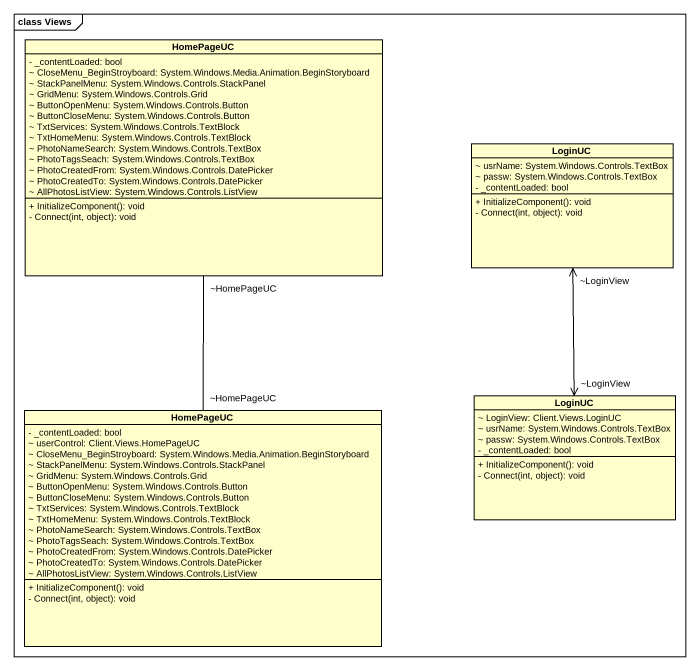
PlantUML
@startuml
mainframe class Views
hide circle
hide empty members
skinparam classAttributeIconSize 0
class HomePageUC {
  - _contentLoaded: bool
  ~ CloseMenu_BeginStroyboard: System.Windows.Media.Animation.BeginStoryboard
  ~ StackPanelMenu: System.Windows.Controls.StackPanel
  ~ GridMenu: System.Windows.Controls.Grid
  ~ ButtonOpenMenu: System.Windows.Controls.Button
  ~ ButtonCloseMenu: System.Windows.Controls.Button
  ~ TxtServices: System.Windows.Controls.TextBlock
  ~ TxtHomeMenu: System.Windows.Controls.TextBlock
  ~ PhotoNameSearch: System.Windows.Controls.TextBox
  ~ PhotoTagsSeach: System.Windows.Controls.TextBox
  ~ PhotoCreatedFrom: System.Windows.Controls.DatePicker
  ~ PhotoCreatedTo: System.Windows.Controls.DatePicker
  ~ AllPhotosListView: System.Windows.Controls.ListView
  + InitializeComponent(): void
  - Connect(int, object): void
}
class LoginUC {
  ~ usrName: System.Windows.Controls.TextBox
  ~ passw: System.Windows.Controls.TextBox
  - _contentLoaded: bool
  + InitializeComponent(): void
  - Connect(int, object): void
}
class "HomePageUC" as HomePageUC_2 {
  - _contentLoaded: bool
  ~ userControl: Client.Views.HomePageUC
  ~ CloseMenu_BeginStroyboard: System.Windows.Media.Animation.BeginStoryboard
  ~ StackPanelMenu: System.Windows.Controls.StackPanel
  ~ GridMenu: System.Windows.Controls.Grid
  ~ ButtonOpenMenu: System.Windows.Controls.Button
  ~ ButtonCloseMenu: System.Windows.Controls.Button
  ~ TxtServices: System.Windows.Controls.TextBlock
  ~ TxtHomeMenu: System.Windows.Controls.TextBlock
  ~ PhotoNameSearch: System.Windows.Controls.TextBox
  ~ PhotoTagsSeach: System.Windows.Controls.TextBox
  ~ PhotoCreatedFrom: System.Windows.Controls.DatePicker
  ~ PhotoCreatedTo: System.Windows.Controls.DatePicker
  ~ AllPhotosListView: System.Windows.Controls.ListView
  + InitializeComponent(): void
  - Connect(int, object): void
}
class "LoginUC" as LoginUC_2 {
  ~ LoginView: Client.Views.LoginUC
  ~ usrName: System.Windows.Controls.TextBox
  ~ passw: System.Windows.Controls.TextBox
  - _contentLoaded: bool
  + InitializeComponent(): void
  - Connect(int, object): void
}
HomePageUC_2 "~HomePageUC" -up- "~HomePageUC" HomePageUC
LoginUC_2 "~LoginView" <-up-> "~LoginView" LoginUC
@enduml
